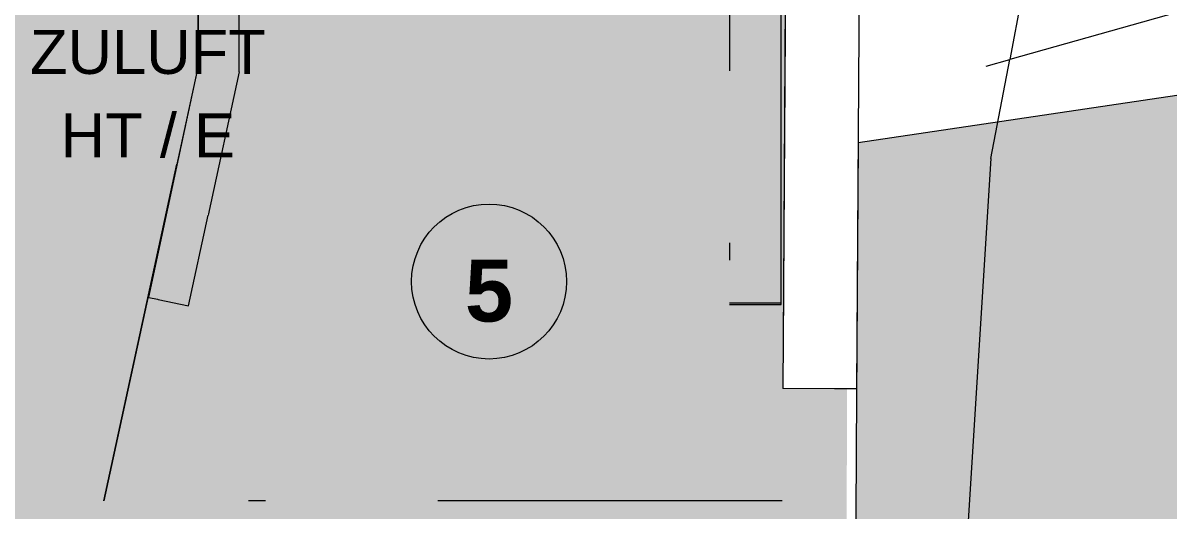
# Model space of a CAD drawing. Header units: metres. Extents: x -3.9 to 83, y -38 to 6.2.
# Drawn here: x 45.88 to 52.59, y -22.48 to -19.65 of the extents above; entities that cross this region are included whole.
import ezdxf

# ---------------------------------------------------------------- set-up
doc = ezdxf.new("R2010")
doc.units = ezdxf.units.M
doc.header["$MEASUREMENT"] = 0
doc.set_wipeout_variables(frame=1)
for name, pattern in [('Achse', [0.004, 0.002, -0.001, 0, -0.001]), ('UNSICHTBAR', [0.4, 0, -0.4]), ('Wipeout_Contour', [1, 0, -1])]:
    doc.linetypes.add(name, pattern=pattern)
for name, color, linetype in [('0._Erdgeschoß PP Icon_1_0', 7, 'Continuous'), ('0._Erdgeschoß PP Icon_1_110 Wand Aussen', 7, 'Continuous'), ('0._Erdgeschoß PP Icon_1_330 Dachaufbau', 7, 'Continuous'), ('0._Erdgeschoß PP Icon_1_710 Gelände', 7, 'Continuous'), ('0._Erdgeschoß PP Icon_1_725 Nachbarbebauung', 7, 'Continuous'), ('0._Erdgeschoß PP Icon_1_810 Raum', 7, 'Continuous'), ('0._Erdgeschoß PP Icon_1_905 VP Beschriftung Übersicht.Übersicht', 7, 'Continuous'), ('0._Erdgeschoß PP Icon_1_Neubau_840 Baulinien', 7, 'Continuous')]:
    doc.layers.add(name, color=color, linetype=linetype)
doc.styles.add('ERSTELLTER_STIL_11', font='arial.ttf')
doc.styles.add('ERSTELLTER_STIL_6', font='arial.ttf')

msp = doc.modelspace()

# ---------------------------------------------------------------- wipeouts: each hides what was drawn before it
at = {"color": 254, "linetype": 'Wipeout_Contour', "lineweight": 0, "ltscale": 193.488375}
msp.add_wipeout([(28.2051, 3.5109), (28.2051, -37.8391), (52.5858, -37.8391), (52.5858, 3.5109)], dxfattribs=at).dxf.layer = '0._Erdgeschoß PP Icon_1_0'

# ---------------------------------------------------------------- next in the draw order: linework, layer by layer
at = {"layer": '0._Erdgeschoß PP Icon_1_330 Dachaufbau', "color": 253, "linetype": 'Achse', "lineweight": 13, "ltscale": 1000, "true_color": 0xafcca4, "flags": 128}
for points in [[(49.987, -17.9254), (49.987, -21.282)], [(50.292, -22.4221), (46.3534, -22.4221)]]:
    msp.add_lwpolyline(points, dxfattribs=at)
at = {"layer": '0._Erdgeschoß PP Icon_1_710 Gelände', "color": 83, "linetype": 'Continuous', "lineweight": 13, "ltscale": 1000, "true_color": 0x89cd89}
for p in [(52.5274, -15.0788), (52.5858, -19.5869), (51.4781, -19.8987), (51.5046, -20.4347)]:
    msp.add_line(p, (51.6143, -19.8603), dxfattribs=at)
at = {"layer": '0._Erdgeschoß PP Icon_1_905 VP Beschriftung Übersicht.Übersicht', "color": 7, "linetype": 'Continuous', "lineweight": 13, "ltscale": 1000}
msp.add_circle((48.5901, -21.1491), 0.45, dxfattribs=at)

# ---------------------------------------------------------------- next in the draw order: texts
at = {"layer": '0._Erdgeschoß PP Icon_1_905 VP Beschriftung Übersicht.Übersicht', "color": 7, "linetype": 'Continuous', "lineweight": 13, "insert": (48.5901, -21.3868), "char_height": 0.360003, "attachment_point": 8, "style": 'ERSTELLTER_STIL_11'}
msp.add_mtext('\\A1;{\\pqc;\\fHelvetica|b1|i0|c0|p0;\\W1.000000;5}', dxfattribs=at)

# ---------------------------------------------------------------- next in the draw order: wipeouts: each hides what was drawn before it
at = {"color": 254, "linetype": 'Wipeout_Contour', "lineweight": 0, "ltscale": 153.138094}
msp.add_wipeout([(46.8984, -19.9066), (46.8984, -19.9302), (46.9034, -19.9071)], dxfattribs=at).dxf.layer = '0._Erdgeschoß PP Icon_1_0'

# ---------------------------------------------------------------- next in the draw order: wipeouts: each hides what was drawn before it
at = {"color": 254, "linetype": 'Wipeout_Contour', "lineweight": 0, "ltscale": 153.278584}
msp.add_wipeout([(46.9034, -19.9071), (46.9034, -20.1433), (46.9534, -19.9125)], dxfattribs=at).dxf.layer = '0._Erdgeschoß PP Icon_1_0'

# ---------------------------------------------------------------- next in the draw order: wipeouts: each hides what was drawn before it
at = {"color": 254, "linetype": 'Wipeout_Contour', "lineweight": 0, "ltscale": 202.116941}
msp.add_wipeout([(46.9034, -19.8835), (46.9034, -17.6204), (46.8984, -17.6204), (46.8984, -19.9066)], dxfattribs=at).dxf.layer = '0._Erdgeschoß PP Icon_1_0'
at = {"color": 254, "linetype": 'Wipeout_Contour', "lineweight": 0, "ltscale": 153.297077}
msp.add_wipeout([(46.9534, -19.9125), (46.9534, -19.9361), (46.9584, -19.913)], dxfattribs=at).dxf.layer = '0._Erdgeschoß PP Icon_1_0'

# ---------------------------------------------------------------- next in the draw order: wipeouts: each hides what was drawn before it
at = {"color": 254, "linetype": 'Wipeout_Contour', "lineweight": 0, "ltscale": 152.576983}
msp.add_wipeout([(46.9034, -19.8835), (46.8984, -19.9066), (46.9034, -19.9071)], dxfattribs=at).dxf.layer = '0._Erdgeschoß PP Icon_1_0'
at = {"color": 254, "linetype": 'Wipeout_Contour', "lineweight": 0, "ltscale": 153.80572}
msp.add_wipeout([(46.9584, -19.913), (46.9584, -20.7633), (47.1384, -19.9323)], dxfattribs=at).dxf.layer = '0._Erdgeschoß PP Icon_1_0'

# ---------------------------------------------------------------- next in the draw order: wipeouts: each hides what was drawn before it
at = {"color": 254, "linetype": 'Wipeout_Contour', "lineweight": 0, "ltscale": 202.103654}
msp.add_wipeout([(46.9534, -19.6763), (46.9534, -17.6204), (46.9034, -17.6204), (46.9034, -19.9071)], dxfattribs=at).dxf.layer = '0._Erdgeschoß PP Icon_1_0'

# ---------------------------------------------------------------- next in the draw order: wipeouts: each hides what was drawn before it
at = {"color": 254, "linetype": 'Wipeout_Contour', "lineweight": 0, "ltscale": 152.594562}
msp.add_wipeout([(46.9534, -19.6763), (46.9034, -19.9071), (46.9534, -19.9125)], dxfattribs=at).dxf.layer = '0._Erdgeschoß PP Icon_1_0'

# ---------------------------------------------------------------- next in the draw order: linework, layer by layer
at = {"layer": '0._Erdgeschoß PP Icon_1_110 Wand Aussen', "color": 7, "linetype": 'Continuous', "lineweight": 18, "ltscale": 1000, "flags": 128}
msp.add_lwpolyline([(46.8984, -17.6204), (46.8984, -19.9066)], dxfattribs=at)

# ---------------------------------------------------------------- next in the draw order: wipeouts: each hides what was drawn before it
at = {"color": 254, "linetype": 'Wipeout_Contour', "lineweight": 0, "ltscale": 202.325807}
msp.add_wipeout([(46.9584, -19.8894), (46.9584, -17.6204), (46.9534, -17.6204), (46.9534, -19.9125)], dxfattribs=at).dxf.layer = '0._Erdgeschoß PP Icon_1_0'

# ---------------------------------------------------------------- next in the draw order: wipeouts: each hides what was drawn before it
at = {"color": 254, "linetype": 'Wipeout_Contour', "lineweight": 0, "ltscale": 152.73558}
msp.add_wipeout([(46.9584, -19.8894), (46.9534, -19.9125), (46.9584, -19.913)], dxfattribs=at).dxf.layer = '0._Erdgeschoß PP Icon_1_0'
at = {"color": 254, "linetype": 'Wipeout_Contour', "lineweight": 0, "ltscale": 204.346713}
msp.add_wipeout([(46.8984, -19.9066), (46.6095, -21.24), (46.6144, -21.2411), (46.8984, -19.9302)], dxfattribs=at).dxf.layer = '0._Erdgeschoß PP Icon_1_0'

# ---------------------------------------------------------------- next in the draw order: wipeouts: each hides what was drawn before it
at = {"color": 254, "linetype": 'Wipeout_Contour', "lineweight": 0, "ltscale": 202.225716}
msp.add_wipeout([(47.1384, -19.082), (47.1384, -17.6204), (46.9584, -17.6204), (46.9584, -19.913)], dxfattribs=at).dxf.layer = '0._Erdgeschoß PP Icon_1_0'
at = {"color": 254, "linetype": 'Wipeout_Contour', "lineweight": 0, "ltscale": 204.416671}
msp.add_wipeout([(46.9034, -19.9071), (46.6144, -21.2411), (46.6633, -21.2516), (46.9034, -20.1433)], dxfattribs=at).dxf.layer = '0._Erdgeschoß PP Icon_1_0'

# ---------------------------------------------------------------- next in the draw order: linework, layer by layer
at = {"layer": '0._Erdgeschoß PP Icon_1_110 Wand Aussen', "color": 7, "linetype": 'Continuous', "lineweight": 18, "ltscale": 1000, "flags": 128}
msp.add_lwpolyline([(46.6095, -21.24), (46.6144, -21.2411)], dxfattribs=at)

# ---------------------------------------------------------------- next in the draw order: wipeouts: each hides what was drawn before it
at = {"color": 254, "linetype": 'Wipeout_Contour', "lineweight": 0, "ltscale": 152.767336}
msp.add_wipeout([(47.1384, -19.082), (46.9584, -19.913), (47.1384, -19.9323)], dxfattribs=at).dxf.layer = '0._Erdgeschoß PP Icon_1_0'

# ---------------------------------------------------------------- next in the draw order: linework, layer by layer
at = {"layer": '0._Erdgeschoß PP Icon_1_110 Wand Aussen', "color": 7, "linetype": 'Continuous', "lineweight": 18, "ltscale": 1000, "flags": 128}
for points in [[(47.1384, -19.9323), (47.1384, -17.6204)], [(47.1384, -19.9323), (46.9584, -20.7633)]]:
    msp.add_lwpolyline(points, dxfattribs=at)

# ---------------------------------------------------------------- next in the draw order: wipeouts: each hides what was drawn before it
at = {"color": 254, "linetype": 'Wipeout_Contour', "lineweight": 0, "ltscale": 204.560088}
msp.add_wipeout([(46.9534, -19.9125), (46.6633, -21.2516), (46.6682, -21.2527), (46.9534, -19.9361)], dxfattribs=at).dxf.layer = '0._Erdgeschoß PP Icon_1_0'

# ---------------------------------------------------------------- next in the draw order: wipeouts: each hides what was drawn before it
at = {"color": 254, "linetype": 'Wipeout_Contour', "lineweight": 0, "ltscale": 204.778742}
msp.add_wipeout([(46.9584, -19.913), (46.6682, -21.2527), (46.8441, -21.2908), (46.9584, -20.7633)], dxfattribs=at).dxf.layer = '0._Erdgeschoß PP Icon_1_0'

# ---------------------------------------------------------------- next in the draw order: hatches: boundary and pattern name
at = {"layer": '0._Erdgeschoß PP Icon_1_810 Raum', "linetype": 'Continuous', "lineweight": 0, "true_color": 0x6c6c64}
msp.add_hatch(color=251, dxfattribs=at).paths.add_polyline_path([(47.3284, -17.6204), (46.9484, -17.6204), (46.9484, -19.1904), (45.5034, -19.1904), (45.5034, -23.8454), (50.6614, -23.8454), (50.6897, -17.2254), (47.3284, -17.2254)])

# ---------------------------------------------------------------- next in the draw order: linework, layer by layer
at = {"layer": '0._Erdgeschoß PP Icon_1_110 Wand Aussen', "color": 7, "linetype": 'Continuous', "lineweight": 18, "ltscale": 1000, "flags": 128}
for points in [[(46.8984, -19.9066), (46.6095, -21.24)], [(46.8441, -21.2908), (46.9584, -20.7633)], [(46.6144, -21.2411), (46.6633, -21.2516)], [(46.6633, -21.2516), (46.6682, -21.2527)], [(46.6682, -21.2527), (46.8441, -21.2908)]]:
    msp.add_lwpolyline(points, dxfattribs=at)
at = {"layer": '0._Erdgeschoß PP Icon_1_330 Dachaufbau', "color": 253, "linetype": 'Achse', "lineweight": 13, "ltscale": 1000, "true_color": 0xafcca4, "flags": 128}
msp.add_lwpolyline([(46.3534, -22.4221), (46.8984, -19.9066), (46.8984, -19.6004)], dxfattribs=at)
at = {"layer": '0._Erdgeschoß PP Icon_1_905 VP Beschriftung Übersicht.Übersicht', "color": 8, "linetype": 'Continuous', "lineweight": 13, "ltscale": 1000, "flags": 128}
msp.add_lwpolyline([(46.8984, -19.6004), (46.8984, -19.9066), (46.3534, -22.4221)], dxfattribs=at)

# ---------------------------------------------------------------- next in the draw order: texts
at = {"layer": '0._Erdgeschoß PP Icon_1_905 VP Beschriftung Übersicht.Übersicht', "color": 7, "linetype": 'Continuous', "lineweight": 13, "insert": (46.6084, -20.4325), "char_height": 0.256, "attachment_point": 8, "line_spacing_factor": 1.137154, "style": 'ERSTELLTER_STIL_6'}
msp.add_mtext('\\A1;{\\pqc;\\fHelvetica|b0|i0|c0|p0;\\W1.000000;ZULUFT\\P\\pqc;\\fHelvetica|b0|i0|c0|p0;\\W1.000000;HT / E}', dxfattribs=at)

# ---------------------------------------------------------------- next in the draw order: wipeouts: each hides what was drawn before it
at = {"color": 254, "linetype": 'Wipeout_Contour', "lineweight": 0, "ltscale": 217.851054}
msp.add_wipeout([(50.7262, -21.7726), (50.7529, -17.6212), (50.7479, -17.6212), (50.7212, -21.7726)], dxfattribs=at).dxf.layer = '0._Erdgeschoß PP Icon_1_0'

# ---------------------------------------------------------------- next in the draw order: wipeouts: each hides what was drawn before it
at = {"color": 254, "linetype": 'Wipeout_Contour', "lineweight": 0, "ltscale": 217.639309}
msp.add_wipeout([(50.7212, -21.7726), (50.7479, -17.6212), (50.6279, -17.6204), (50.6012, -21.7718)], dxfattribs=at).dxf.layer = '0._Erdgeschoß PP Icon_1_0'

# ---------------------------------------------------------------- next in the draw order: hatches: boundary and pattern name
at = {"layer": '0._Erdgeschoß PP Icon_1_725 Nachbarbebauung', "linetype": 'Continuous', "lineweight": 0, "true_color": 0x1f1f1f}
msp.add_hatch(color=250, dxfattribs=at).paths.add_polyline_path([(50.7218, -22.1207), (50.667, -33.8784), (52.5858, -33.5295), (52.5858, -20.0693), (50.7338, -20.3446)])

# ---------------------------------------------------------------- next in the draw order: linework, layer by layer
at = {"layer": '0._Erdgeschoß PP Icon_1_110 Wand Aussen', "color": 7, "linetype": 'Continuous', "lineweight": 18, "ltscale": 1000, "flags": 128}
for points in [[(50.7262, -21.7726), (50.7529, -17.6212)], [(50.7262, -21.7726), (50.7212, -21.7726)]]:
    msp.add_lwpolyline(points, dxfattribs=at)
at = {"layer": '0._Erdgeschoß PP Icon_1_710 Gelände', "color": 83, "linetype": 'Continuous', "lineweight": 13, "ltscale": 1000, "true_color": 0x89cd89}
msp.add_line((51.5046, -20.4347), (50.6684, -33.8754), dxfattribs=at)
at = {"layer": '0._Erdgeschoß PP Icon_1_725 Nachbarbebauung', "color": 8, "linetype": 'Continuous', "lineweight": 13, "ltscale": 1000, "flags": 128}
msp.add_lwpolyline([(52.5858, -20.0693), (50.7338, -20.3446), (50.7218, -22.1207), (50.667, -33.8784), (52.5858, -33.5295)], dxfattribs=at)

# ---------------------------------------------------------------- next in the draw order: wipeouts: each hides what was drawn before it
at = {"color": 254, "linetype": 'Wipeout_Contour', "lineweight": 0, "ltscale": 217.384088}
msp.add_wipeout([(50.6012, -21.7718), (50.6279, -17.6204), (50.6229, -17.6204), (50.5962, -21.7718)], dxfattribs=at).dxf.layer = '0._Erdgeschoß PP Icon_1_0'

# ---------------------------------------------------------------- next in the draw order: wipeouts: each hides what was drawn before it
at = {"color": 254, "linetype": 'Wipeout_Contour', "lineweight": 0, "ltscale": 216.841103}
msp.add_wipeout([(50.5962, -21.7718), (50.6229, -17.6204), (50.3229, -17.6184), (50.2962, -21.7698)], dxfattribs=at).dxf.layer = '0._Erdgeschoß PP Icon_1_0'

# ---------------------------------------------------------------- next in the draw order: hatches: boundary and pattern name
at = {"layer": '0._Erdgeschoß PP Icon_1_905 VP Beschriftung Übersicht.Übersicht', "linetype": 'Continuous', "lineweight": 13}
for points in [[(47.338, -15.6104), (47.3384, -17.6204), (47.0384, -17.6204), (47.0384, -19.6004), (46.8984, -19.6004), (46.8984, -19.9066), (46.3534, -22.4221), (50.292, -22.4221), (50.3298, -15.6141)], [(46.9023, -19.5889), (46.9023, -20.2807), (50.3078, -20.2807), (50.3337, -15.6026), (47.3419, -15.5989), (47.3423, -17.6089), (47.0423, -17.6089), (47.0423, -19.5889)]]:
    msp.add_hatch(color=8, dxfattribs=at).paths.add_polyline_path(points)

# ---------------------------------------------------------------- next in the draw order: linework, layer by layer
at = {"layer": '0._Erdgeschoß PP Icon_1_110 Wand Aussen', "color": 7, "linetype": 'Continuous', "lineweight": 18, "ltscale": 1000, "flags": 128}
for points in [[(50.3229, -17.6184), (50.2962, -21.7698)], [(50.5962, -21.7718), (50.2962, -21.7698)], [(50.6012, -21.7718), (50.5962, -21.7718)], [(50.7212, -21.7726), (50.6012, -21.7718)]]:
    msp.add_lwpolyline(points, dxfattribs=at)
at = {"layer": '0._Erdgeschoß PP Icon_1_330 Dachaufbau', "color": 253, "linetype": 'Achse', "lineweight": 13, "ltscale": 1000, "true_color": 0xafcca4, "flags": 128}
for points in [[(50.3305, -15.4154), (50.3234, -17.5483), (50.292, -22.4221)], [(50.287, -21.282), (50.287, -17.6197)], [(49.987, -21.2733), (50.287, -21.2733)], [(49.987, -21.282), (50.287, -21.282)]]:
    msp.add_lwpolyline(points, dxfattribs=at)
at = {"layer": '0._Erdgeschoß PP Icon_1_Neubau_840 Baulinien', "color": 254, "linetype": 'UNSICHTBAR', "lineweight": 13, "ltscale": 1000, "true_color": 0xe3e3e3, "flags": 128}
msp.add_lwpolyline([(31.8184, -2.5506), (50.8034, -2.5516), (50.7764, -13.9955), (50.7218, -22.1207), (50.667, -33.8784), (31.8848, -36.5773), (31.8748, -14.7535)], close=True, dxfattribs=at)

doc.saveas('drawing.dxf')
